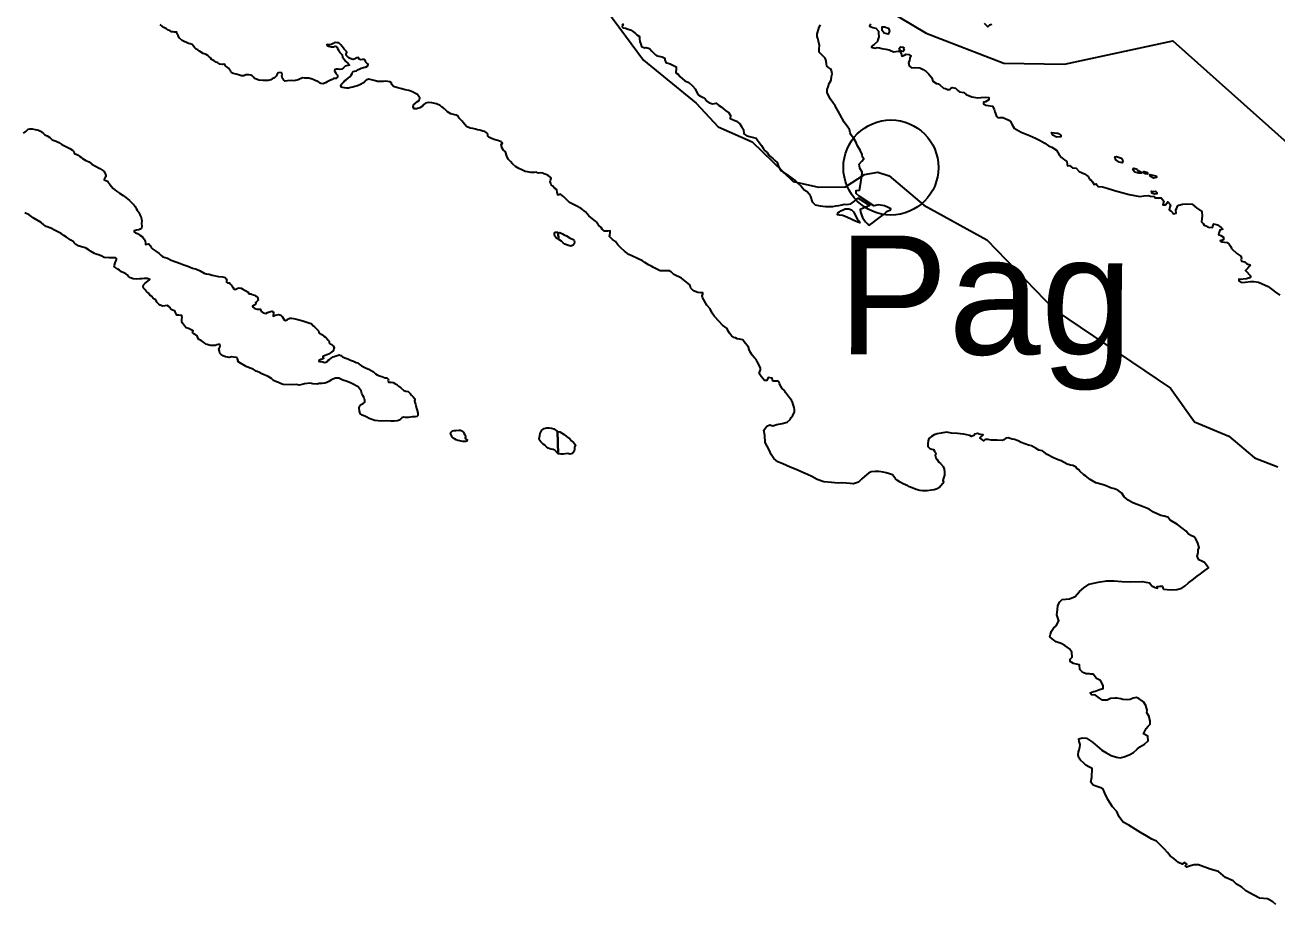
# Model space of a CAD drawing. Header units: metres. Extents: x 13.21 to 19.52, y 42.14 to 46.62.
# Drawn here: x 14.894 to 15.1305, y 44.3102 to 44.4759 of the extents above; entities that cross this region are included whole.
import ezdxf

# ---------------------------------------------------------------- set-up
doc = ezdxf.new("R2010")
doc.units = ezdxf.units.M
doc.header["$MEASUREMENT"] = 0
for name, color, linetype in [('CESTE', 5, 'Continuous'), ('grad_manji', 1, 'Continuous'), ('granica', 2, 'Continuous'), ('hr', 9, 'Continuous'), ('naziv_manji', 1, 'Continuous')]:
    doc.layers.add(name, color=color, linetype=linetype)
doc.styles.get("Standard").update_dxf_attribs({"font": 'arial.ttf'})

msp = doc.modelspace()

# ---------------------------------------------------------------- linework, layer by layer
at = {"layer": 'CESTE'}
for points in [[(14.97519, 44.50286), (14.97779, 44.49989), (14.98554, 44.49534), (14.99584, 44.4831), (15.00384, 44.4787), (15.01086, 44.46923), (15.0208, 44.46112), (15.02498, 44.45663), (15.03135, 44.45379), (15.03914, 44.44631)], [(15.03914, 44.44631), (15.04391, 44.44523), (15.04901, 44.44531), (15.05261, 44.44765), (15.05512, 44.44811), (15.05725, 44.44739), (15.0638, 44.44185), (15.07573, 44.4353), (15.08851, 44.42209), (15.11041, 44.40731), (15.11492, 44.40092), (15.12145, 44.39824), (15.1263, 44.39412), (15.13069, 44.39242)]]:
    msp.add_lwpolyline(points, dxfattribs=at)
at = {"layer": 'grad_manji'}
msp.add_circle((15.05759, 44.44896), 0.00898, dxfattribs=at)
at = {"layer": 'granica'}
msp.add_lwpolyline([(15.05167, 44.48189), (15.06424, 44.47436), (15.07891, 44.4687), (15.09039, 44.46849), (15.11086, 44.47288), (15.14878, 44.43907)], dxfattribs=at)
at = {"layer": 'hr'}
for points in [[(15.1303, 44.30973), (15.12973, 44.31024), (15.12876, 44.31079), (15.12722, 44.31092), (15.12614, 44.3115), (15.12467, 44.31232), (15.12387, 44.31305), (15.1229, 44.31356), (15.12226, 44.31422), (15.12082, 44.31485), (15.11951, 44.31599), (15.11788, 44.3164), (15.11568, 44.31725), (15.1149, 44.31725), (15.11417, 44.31707), (15.11346, 44.31682), (15.11317, 44.31706), (15.11352, 44.31738), (15.11311, 44.31766), (15.11263, 44.31738), (15.11195, 44.31768), (15.11103, 44.31844), (15.11033, 44.31894), (15.10984, 44.31954), (15.1093, 44.32018), (15.10854, 44.32098), (15.10776, 44.32169), (15.1069, 44.32211), (15.10597, 44.32263), (15.10472, 44.32337), (15.10373, 44.32398), (15.10252, 44.32474), (15.10149, 44.32531), (15.10103, 44.32584), (15.10073, 44.3263), (15.10024, 44.32732), (15.09944, 44.32822), (15.09857, 44.32957), (15.098, 44.33076), (15.09771, 44.33155), (15.09726, 44.33179), (15.09647, 44.33202), (15.0958, 44.33232), (15.09535, 44.33284), (15.09557, 44.33383), (15.09564, 44.33546), (15.09496, 44.33573), (15.09442, 44.33608), (15.09397, 44.33654), (15.09342, 44.33701), (15.09311, 44.33747), (15.09295, 44.338), (15.09305, 44.33858), (15.09317, 44.33898), (15.0933, 44.33947), (15.09336, 44.33995), (15.09314, 44.34054), (15.09308, 44.34103), (15.09375, 44.34123), (15.09456, 44.34119), (15.09513, 44.34082), (15.09567, 44.34043), (15.09657, 44.33966), (15.09744, 44.33892), (15.09818, 44.33848), (15.09917, 44.33791), (15.10022, 44.33759), (15.10092, 44.33746), (15.10168, 44.33765), (15.10275, 44.33808), (15.10343, 44.33849), (15.10413, 44.33906), (15.10461, 44.33951), (15.10548, 44.34004), (15.10618, 44.34066), (15.10612, 44.34156), (15.10532, 44.34201), (15.10583, 44.34302), (15.10619, 44.34341), (15.10654, 44.34382), (15.1066, 44.34442), (15.10639, 44.34512), (15.10635, 44.34524), (15.10593, 44.34593), (15.10599, 44.34646), (15.10574, 44.34735), (15.10533, 44.34806), (15.10449, 44.34859), (15.10398, 44.34882), (15.10337, 44.34873), (15.10276, 44.3485), (15.10222, 44.34838), (15.10138, 44.34845), (15.10103, 44.34859), (15.10026, 44.34872), (15.09987, 44.34872), (15.09907, 44.34866), (15.09843, 44.34834), (15.09757, 44.34834), (15.09699, 44.34875), (15.09626, 44.3493), (15.09549, 44.34934), (15.09526, 44.34971), (15.09571, 44.34992), (15.09639, 44.35011), (15.09697, 44.35037), (15.09769, 44.35056), (15.09769, 44.35113), (15.09716, 44.35205), (15.09642, 44.35246), (15.09577, 44.35327), (15.09538, 44.35326), (15.0951, 44.35331), (15.09446, 44.35333), (15.09401, 44.35349), (15.09364, 44.35379), (15.09331, 44.35411), (15.09324, 44.35504), (15.09206, 44.35527), (15.09148, 44.35564), (15.09146, 44.35608), (15.09181, 44.35649), (15.09175, 44.35744), (15.0913, 44.35803), (15.09043, 44.3587), (15.08976, 44.35904), (15.08883, 44.35938), (15.08806, 44.35993), (15.08764, 44.36029), (15.08772, 44.3608), (15.0879, 44.3614), (15.08828, 44.36196), (15.08879, 44.36236), (15.08929, 44.36336), (15.08896, 44.36444), (15.08906, 44.36538), (15.08915, 44.36623), (15.08948, 44.36691), (15.08996, 44.36737), (15.09136, 44.36749), (15.09239, 44.3679), (15.0932, 44.36885), (15.09406, 44.36957), (15.09503, 44.37024), (15.09675, 44.37065), (15.09833, 44.37091), (15.09978, 44.37091), (15.10124, 44.37077), (15.10285, 44.37068), (15.10503, 44.37075), (15.10644, 44.3705), (15.10689, 44.36992), (15.1075, 44.36965), (15.10794, 44.36951), (15.10792, 44.36983), (15.10843, 44.3699), (15.10887, 44.36986), (15.10895, 44.36958), (15.10913, 44.36931), (15.10981, 44.36922), (15.1107, 44.36917), (15.11163, 44.36922), (15.11256, 44.36951), (15.1132, 44.36995), (15.11382, 44.37052), (15.11475, 44.37123), (15.11542, 44.3718), (15.11609, 44.37222), (15.11664, 44.37263), (15.11757, 44.37336), (15.11686, 44.37432), (15.11632, 44.3746), (15.11574, 44.37487), (15.11542, 44.37554), (15.11565, 44.37616), (15.11565, 44.37673), (15.11584, 44.37721), (15.11553, 44.37822), (15.11517, 44.37874), (15.11485, 44.37923), (15.1144, 44.37941), (15.1138, 44.37971), (15.11335, 44.38024), (15.11258, 44.38088), (15.11172, 44.38152), (15.11036, 44.38237), (15.10989, 44.38294), (15.10921, 44.38308), (15.10857, 44.38321), (15.10789, 44.38356), (15.10719, 44.38384), (15.10639, 44.3844), (15.10511, 44.38494), (15.10414, 44.38532), (15.10332, 44.38562), (15.10241, 44.38614), (15.10165, 44.38677), (15.10124, 44.38743), (15.10046, 44.388), (15.09986, 44.38828), (15.09905, 44.38848), (15.09825, 44.38882), (15.09751, 44.3891), (15.09629, 44.38937), (15.09524, 44.39001), (15.09438, 44.39072), (15.09405, 44.39093), (15.09331, 44.3916), (15.093, 44.39191), (15.09273, 44.39212), (15.09261, 44.39235), (15.09197, 44.39265), (15.09152, 44.39274), (15.0909, 44.39295), (15.09033, 44.39325), (15.08975, 44.39356), (15.08921, 44.39375), (15.08831, 44.39414), (15.08713, 44.39473), (15.08655, 44.39519), (15.0862, 44.39546), (15.08556, 44.39558), (15.08501, 44.3959), (15.08418, 44.39636), (15.0836, 44.39649), (15.08222, 44.39702), (15.08165, 44.39732), (15.08093, 44.39757), (15.08049, 44.39762), (15.07975, 44.39789), (15.07927, 44.39783), (15.07891, 44.3975), (15.07862, 44.39737), (15.07769, 44.39746), (15.07709, 44.39746), (15.07654, 44.39748), (15.07596, 44.39757), (15.07542, 44.3976), (15.07513, 44.39736), (15.07439, 44.39789), (15.07501, 44.39846), (15.07446, 44.39855), (15.07394, 44.39871), (15.0734, 44.39858), (15.07328, 44.39833), (15.07279, 44.39814), (15.0725, 44.39833), (15.07192, 44.39848), (15.07134, 44.3986), (15.07074, 44.39863), (15.07019, 44.39872), (15.06903, 44.39878), (15.0681, 44.39896), (15.06711, 44.39878), (15.06631, 44.39865), (15.06579, 44.39846), (15.06525, 44.39813), (15.06474, 44.39777), (15.06464, 44.39732), (15.06457, 44.39678), (15.06457, 44.39628), (15.06492, 44.39589), (15.06529, 44.39576), (15.06566, 44.39571), (15.0658, 44.39541), (15.06599, 44.39516), (15.06609, 44.39488), (15.06593, 44.39461), (15.06609, 44.39413), (15.06632, 44.39379), (15.06663, 44.39333), (15.06698, 44.39303), (15.06743, 44.3925), (15.06768, 44.39199), (15.06772, 44.39143), (15.06772, 44.39083), (15.06753, 44.3903), (15.0674, 44.38987), (15.06755, 44.38955), (15.0674, 44.38925), (15.06701, 44.38881), (15.06679, 44.38851), (15.06631, 44.38824), (15.06573, 44.38808), (15.06525, 44.38799), (15.06445, 44.38789), (15.06361, 44.38787), (15.06307, 44.38798), (15.06239, 44.38815), (15.06159, 44.38844), (15.06108, 44.38867), (15.06072, 44.38888), (15.06047, 44.38899), (15.05977, 44.38925), (15.05932, 44.38954), (15.05883, 44.38986), (15.05845, 44.39018), (15.05817, 44.39057), (15.05788, 44.39089), (15.05733, 44.39112), (15.05669, 44.39128), (15.05611, 44.39142), (15.0553, 44.39151), (15.0546, 44.39151), (15.05384, 44.39146), (15.05338, 44.39124), (15.05262, 44.39062), (15.05207, 44.39013), (15.05149, 44.38954), (15.0505, 44.3892), (15.04992, 44.38929), (15.04912, 44.38933), (15.04829, 44.38938), (15.04761, 44.38935), (15.04635, 44.38947), (15.04489, 44.3896), (15.04363, 44.39001), (15.04264, 44.39059), (15.04184, 44.391), (15.04097, 44.39134), (15.03972, 44.39189), (15.03856, 44.39239), (15.03718, 44.39298), (15.03625, 44.39338), (15.03545, 44.39402), (15.03494, 44.39473), (15.03456, 44.39566), (15.03385, 44.397), (15.03376, 44.39836), (15.0336, 44.39933), (15.03414, 44.40008), (15.03469, 44.40034), (15.03527, 44.40018), (15.03606, 44.40039), (15.03702, 44.4006), (15.03799, 44.40089), (15.03853, 44.40135), (15.03872, 44.40172), (15.03905, 44.40215), (15.03937, 44.40279), (15.03936, 44.40328), (15.0393, 44.40365), (15.03911, 44.40417), (15.03899, 44.40463), (15.03878, 44.40504), (15.03841, 44.40547), (15.03767, 44.40644), (15.03747, 44.40685), (15.03703, 44.40721), (15.03651, 44.40813), (15.03648, 44.40843), (15.03631, 44.40861), (15.03561, 44.40861), (15.03526, 44.40863), (15.03522, 44.40887), (15.03513, 44.40916), (15.03439, 44.40927), (15.03414, 44.40871), (15.03369, 44.40875), (15.03305, 44.40948), (15.03272, 44.41006), (15.03285, 44.4104), (15.03295, 44.41077), (15.03295, 44.41108), (15.03266, 44.41177), (15.03231, 44.41234), (15.03215, 44.41268), (15.0318, 44.41301), (15.03138, 44.41349), (15.03106, 44.41399), (15.03079, 44.41457), (15.03067, 44.41502), (15.02986, 44.41603), (15.02964, 44.41639), (15.029, 44.41654), (15.02855, 44.4166), (15.02823, 44.41676), (15.02791, 44.41683), (15.02753, 44.4171), (15.0271, 44.4177), (15.02681, 44.41816), (15.02663, 44.41854), (15.0258, 44.41919), (15.02512, 44.41985), (15.02425, 44.4208), (15.0238, 44.42143), (15.02345, 44.42224), (15.02284, 44.42296), (15.02197, 44.42439), (15.02191, 44.42473), (15.02203, 44.42501), (15.02207, 44.4253), (15.02168, 44.4253), (15.02108, 44.42535), (15.02028, 44.42569), (15.01982, 44.42615), (15.0197, 44.42645), (15.0196, 44.42682), (15.01896, 44.42731), (15.01803, 44.42805), (15.01655, 44.42876), (15.01607, 44.42924), (15.01584, 44.42945), (15.01549, 44.42945), (15.01485, 44.42942), (15.01449, 44.42942), (15.01401, 44.42946), (15.01273, 44.43006), (15.0124, 44.43025), (15.01182, 44.43059), (15.01112, 44.43102), (15.01067, 44.43132), (15.00974, 44.4318), (15.00865, 44.4323), (15.00807, 44.43251), (15.00727, 44.43313), (15.00656, 44.43377), (15.00598, 44.43436), (15.00553, 44.435), (15.00499, 44.43537), (15.00442, 44.43594), (15.0045, 44.43622), (15.00457, 44.43665), (15.00454, 44.43702), (15.00409, 44.43694), (15.00349, 44.43694), (15.00303, 44.43729), (15.00287, 44.43761), (15.00232, 44.43809), (15.00194, 44.43866), (15.00175, 44.43882), (15.0012, 44.43924), (15.00052, 44.43985), (14.99986, 44.44056), (14.99908, 44.44125), (14.99815, 44.44175), (14.99689, 44.44233), (14.9958, 44.4434), (14.99516, 44.4439), (14.99464, 44.44376), (14.99454, 44.44432), (14.99448, 44.44471), (14.99435, 44.44487), (14.99402, 44.44508), (14.99373, 44.44541), (14.9934, 44.44569), (14.99332, 44.44595), (14.99322, 44.44633), (14.99327, 44.44657), (14.99334, 44.44672), (14.9934, 44.4469), (14.99336, 44.44708), (14.99308, 44.44729), (14.99283, 44.44743), (14.99259, 44.4476), (14.99229, 44.44769), (14.99207, 44.44774), (14.99189, 44.4479), (14.99143, 44.44793), (14.99107, 44.44789), (14.99084, 44.44794), (14.99066, 44.44808), (14.99028, 44.44801), (14.99001, 44.448), (14.98955, 44.44803), (14.98891, 44.44814), (14.98846, 44.4482), (14.98787, 44.44852), (14.98732, 44.44879), (14.98667, 44.44916), (14.9861, 44.44966), (14.98569, 44.4501), (14.9853, 44.45053), (14.98501, 44.45109), (14.98475, 44.45192), (14.98436, 44.45233), (14.98414, 44.45264), (14.98396, 44.45329), (14.98404, 44.45341), (14.98418, 44.45352), (14.98411, 44.45368), (14.98397, 44.45383), (14.98366, 44.45392), (14.98335, 44.45405), (14.98282, 44.45417), (14.98213, 44.45447), (14.98161, 44.45467), (14.98142, 44.45491), (14.98144, 44.4552), (14.98122, 44.45544), (14.98115, 44.4556), (14.9809, 44.45574), (14.98047, 44.45585), (14.9799, 44.45602), (14.97948, 44.45609), (14.97912, 44.45623), (14.97861, 44.45631), (14.97808, 44.45641), (14.97738, 44.45672), (14.97704, 44.45712), (14.9768, 44.45745), (14.97656, 44.45772), (14.97628, 44.45801), (14.97604, 44.45829), (14.97582, 44.45863), (14.97543, 44.45886), (14.97493, 44.45899), (14.97444, 44.45912), (14.9738, 44.45948), (14.97351, 44.45977), (14.97328, 44.46002), (14.97293, 44.46027), (14.97266, 44.46042), (14.97242, 44.46067), (14.97172, 44.46097), (14.97088, 44.46121), (14.97018, 44.46127), (14.96966, 44.46111), (14.96937, 44.46087), (14.96908, 44.46057), (14.96857, 44.46021), (14.96795, 44.46003), (14.96755, 44.46006), (14.96732, 44.46036), (14.96739, 44.46078), (14.96779, 44.46112), (14.96813, 44.46145), (14.96845, 44.46163), (14.96857, 44.4621), (14.96838, 44.46239), (14.96813, 44.46277), (14.96766, 44.46303), (14.96721, 44.46324), (14.96652, 44.46352), (14.96584, 44.46362), (14.96521, 44.46381), (14.96446, 44.46399), (14.96359, 44.46424), (14.96326, 44.46471), (14.96326, 44.46496), (14.96295, 44.46517), (14.96252, 44.46524), (14.96211, 44.46525), (14.96173, 44.46522), (14.96131, 44.46523), (14.96057, 44.46521), (14.95994, 44.46541), (14.9592, 44.46558), (14.9589, 44.46562), (14.95847, 44.46548), (14.95827, 44.4653), (14.95806, 44.46505), (14.95783, 44.46487), (14.95737, 44.46462), (14.95679, 44.46437), (14.95634, 44.46426), (14.95594, 44.46416), (14.95556, 44.46406), (14.95511, 44.46394), (14.95477, 44.46394), (14.95435, 44.464), (14.954, 44.46406), (14.95375, 44.46417), (14.95365, 44.46445), (14.95371, 44.46461), (14.95386, 44.46475), (14.95409, 44.46502), (14.95438, 44.46533), (14.95468, 44.46552), (14.95503, 44.46581), (14.95537, 44.46607), (14.95562, 44.46638), (14.95583, 44.4667), (14.95587, 44.46698), (14.95602, 44.46712), (14.95627, 44.46719), (14.9566, 44.46725), (14.95703, 44.46746), (14.95749, 44.4677), (14.95794, 44.46788), (14.95824, 44.46794), (14.95842, 44.46798), (14.95877, 44.4682), (14.95881, 44.46851), (14.9586, 44.46867), (14.95835, 44.46891), (14.95831, 44.46909), (14.95828, 44.46927), (14.95812, 44.46937), (14.95777, 44.46938), (14.95736, 44.46933), (14.95714, 44.46944), (14.95706, 44.46958), (14.95691, 44.46977), (14.95667, 44.46971), (14.95651, 44.46963), (14.95631, 44.46948), (14.95598, 44.46939), (14.95572, 44.46945), (14.95532, 44.46963), (14.95489, 44.46998), (14.95466, 44.47018), (14.95466, 44.4704), (14.9548, 44.47073), (14.95474, 44.47088), (14.95464, 44.47101), (14.95451, 44.47114), (14.95431, 44.47134), (14.95415, 44.47151), (14.95387, 44.47191), (14.95367, 44.47215), (14.95344, 44.47241), (14.95328, 44.47249), (14.95303, 44.4725), (14.95274, 44.47255), (14.95241, 44.4725), (14.9522, 44.47237), (14.95186, 44.47222), (14.95153, 44.47213), (14.95123, 44.47216), (14.95104, 44.47217), (14.9511, 44.47199), (14.95134, 44.47186), (14.95182, 44.47178), (14.95227, 44.47178), (14.95257, 44.47186), (14.95285, 44.47183), (14.95296, 44.47166), (14.95304, 44.47146), (14.95322, 44.47111), (14.9534, 44.47073), (14.95389, 44.47027), (14.95397, 44.4698), (14.95429, 44.46942), (14.95457, 44.46904), (14.95505, 44.46864), (14.95531, 44.46832), (14.95451, 44.4681), (14.95419, 44.46778), (14.95385, 44.46756), (14.95348, 44.46746), (14.95314, 44.46753), (14.95279, 44.46757), (14.95254, 44.46745), (14.95248, 44.46722), (14.95263, 44.46691), (14.95274, 44.46672), (14.95303, 44.46639), (14.95303, 44.46601), (14.95273, 44.4658), (14.95228, 44.46575), (14.95205, 44.46558), (14.95159, 44.46537), (14.95111, 44.46513), (14.95076, 44.46493), (14.95024, 44.46479), (14.9499, 44.46483), (14.94965, 44.46495), (14.94945, 44.46512), (14.94896, 44.46536), (14.94856, 44.46555), (14.94822, 44.46564), (14.94765, 44.46585), (14.94738, 44.46581), (14.94679, 44.46585), (14.94643, 44.46589), (14.94614, 44.4658), (14.94584, 44.46568), (14.94562, 44.46554), (14.94481, 44.46535), (14.94432, 44.4654), (14.94358, 44.46535), (14.94317, 44.4653), (14.94284, 44.4655), (14.94266, 44.4658), (14.94254, 44.46626), (14.9426, 44.46655), (14.94254, 44.46678), (14.9424, 44.46689), (14.94185, 44.46686), (14.94171, 44.46666), (14.94158, 44.46645), (14.94147, 44.46623), (14.94114, 44.46593), (14.94068, 44.46569), (14.94043, 44.46555), (14.93996, 44.46543), (14.93955, 44.4654), (14.93898, 44.46541), (14.93815, 44.46548), (14.93774, 44.46565), (14.93737, 44.4658), (14.93716, 44.46605), (14.93692, 44.46631), (14.93663, 44.46639), (14.93627, 44.46647), (14.93569, 44.46645), (14.93535, 44.46627), (14.93492, 44.46629), (14.93433, 44.46644), (14.93388, 44.46657), (14.93335, 44.46673), (14.93306, 44.46684), (14.9329, 44.46702), (14.93283, 44.46727), (14.93261, 44.4675), (14.93243, 44.4677), (14.93217, 44.46791), (14.93187, 44.4682), (14.93178, 44.46841), (14.93154, 44.46846), (14.9313, 44.46845), (14.93082, 44.46851), (14.93042, 44.46875), (14.93014, 44.46887), (14.92974, 44.46913), (14.92924, 44.46935), (14.92901, 44.46967), (14.92875, 44.46993), (14.92853, 44.47011), (14.92821, 44.47032), (14.92763, 44.47053), (14.92699, 44.47095), (14.92666, 44.47119), (14.92632, 44.47133), (14.92607, 44.47156), (14.92585, 44.47188), (14.92556, 44.47217), (14.92521, 44.4723), (14.9249, 44.47238), (14.9237, 44.47296), (14.92315, 44.47347), (14.92293, 44.47392), (14.92275, 44.47418), (14.92271, 44.47442), (14.92268, 44.47456), (14.92242, 44.47455), (14.92223, 44.47456), (14.92197, 44.47459), (14.92169, 44.47461), (14.92139, 44.4748), (14.92111, 44.47491), (14.92071, 44.47514), (14.92024, 44.47543), (14.91998, 44.4756), (14.91951, 44.47596)], [(15.00682, 44.47616), (15.00699, 44.47583), (15.0068, 44.47562), (15.00702, 44.47537), (15.00744, 44.47528), (15.00798, 44.47512), (15.00856, 44.4749), (15.00876, 44.47469), (15.00934, 44.47426), (15.00956, 44.47405), (15.0101, 44.47371), (15.0101, 44.47328), (15.01014, 44.47274), (15.01037, 44.47224), (15.01045, 44.47181), (15.01103, 44.47156), (15.01136, 44.47162), (15.01196, 44.47147), (15.01241, 44.47094), (15.01309, 44.47027), (15.01332, 44.47013), (15.01377, 44.47002), (15.01437, 44.46986), (15.01489, 44.46963), (15.01486, 44.46932), (15.01509, 44.46881), (15.01586, 44.46853), (15.01662, 44.46819), (15.01701, 44.46798), (15.01704, 44.46769), (15.01695, 44.46684), (15.01743, 44.46654), (15.01772, 44.46616), (15.01868, 44.46535), (15.01942, 44.46501), (15.02009, 44.46439), (15.02061, 44.46384), (15.02081, 44.46341), (15.02103, 44.46295), (15.02128, 44.46263), (15.02164, 44.46245), (15.02215, 44.46219), (15.0225, 44.46196), (15.02278, 44.46147), (15.02326, 44.4612), (15.02395, 44.46101), (15.02459, 44.46114), (15.02502, 44.46077), (15.02549, 44.46043), (15.02602, 44.45998), (15.02634, 44.45972), (15.02697, 44.45931), (15.02726, 44.45878), (15.02724, 44.45824), (15.02842, 44.45773), (15.02906, 44.45721), (15.02935, 44.45668), (15.02974, 44.45617), (15.02978, 44.45531), (15.03036, 44.45497), (15.03111, 44.45478), (15.03214, 44.45448), (15.03249, 44.45391), (15.03314, 44.45311), (15.03343, 44.45262), (15.03366, 44.45221), (15.03423, 44.45181), (15.03455, 44.4513), (15.035, 44.45086), (15.03525, 44.45065), (15.03564, 44.45029), (15.03612, 44.4499), (15.03628, 44.44935), (15.03654, 44.44883), (15.03686, 44.44834), (15.03721, 44.44809), (15.03795, 44.44764), (15.03888, 44.44697), (15.03959, 44.44647), (15.04007, 44.44596), (15.04061, 44.44541), (15.04117, 44.44472), (15.04177, 44.44443), (15.04213, 44.44399), (15.04238, 44.44349), (15.04271, 44.44251), (15.04328, 44.44191), (15.04421, 44.4417), (15.04521, 44.44161), (15.04659, 44.44161), (15.0472, 44.44173), (15.04777, 44.4418), (15.04832, 44.44191), (15.04877, 44.44201), (15.04917, 44.44199), (15.05002, 44.44209), (15.05071, 44.44259), (15.05124, 44.44304), (15.0514, 44.44319), (15.05362, 44.44179), (15.05208, 44.44114), (15.05177, 44.44103), (15.05193, 44.44031), (15.05224, 44.43955), (15.05245, 44.43917), (15.05277, 44.43868), (15.05325, 44.43829), (15.05357, 44.4381), (15.05564, 44.43966), (15.05611, 44.44004), (15.05669, 44.4405), (15.05696, 44.44072), (15.05749, 44.44095), (15.0576, 44.44117), (15.05709, 44.44142), (15.05635, 44.44172), (15.05522, 44.44194), (15.05439, 44.44174), (15.05159, 44.44355), (15.05103, 44.44407), (15.05103, 44.44464), (15.05167, 44.44471), (15.05192, 44.44616), (15.05211, 44.44733), (15.05215, 44.44809), (15.05172, 44.44881), (15.05161, 44.44957), (15.05209, 44.45014), (15.05246, 44.4506), (15.0522, 44.45094), (15.05215, 44.45139), (15.05178, 44.45227), (15.0513, 44.45307), (15.05093, 44.45379), (15.05056, 44.45443), (15.05009, 44.45508), (15.04987, 44.4555), (15.04977, 44.45615), (15.04948, 44.45661), (15.04878, 44.45751), (15.04797, 44.45903), (15.04704, 44.46063), (15.04659, 44.46125), (15.04614, 44.46196), (15.04595, 44.46235), (15.04556, 44.4631), (15.04556, 44.46368), (15.04575, 44.46423), (15.04592, 44.46482), (15.04629, 44.46549), (15.04637, 44.46613), (15.0465, 44.46668), (15.04636, 44.46728), (15.04617, 44.46762), (15.04578, 44.46783), (15.04547, 44.4681), (15.04543, 44.4686), (15.04527, 44.4693), (15.04515, 44.46963), (15.04426, 44.47051), (15.04405, 44.47074), (15.04402, 44.47135), (15.04409, 44.472), (15.04392, 44.47282), (15.04376, 44.47332), (15.04364, 44.47369), (15.04366, 44.47424), (15.04393, 44.47502), (15.04405, 44.4755), (15.0443, 44.47589)], [(15.05382, 44.47603), (15.05356, 44.47565), (15.05417, 44.47541), (15.05477, 44.47528), (15.05526, 44.47473), (15.05526, 44.47431), (15.05533, 44.47367), (15.05514, 44.47305), (15.05507, 44.47276), (15.05442, 44.47218), (15.05417, 44.472), (15.05394, 44.4717), (15.05458, 44.47148), (15.05497, 44.47163), (15.05544, 44.47159), (15.05588, 44.47145), (15.05664, 44.47129), (15.05728, 44.4712), (15.05764, 44.47099), (15.05811, 44.47081), (15.05854, 44.47088), (15.05902, 44.47096), (15.05931, 44.47088), (15.05956, 44.47033), (15.05963, 44.47001), (15.06017, 44.47017), (15.0605, 44.47036), (15.06098, 44.47031), (15.06139, 44.46999), (15.06117, 44.46971), (15.06108, 44.46912), (15.06094, 44.46878), (15.06104, 44.4682), (15.06149, 44.46779), (15.06197, 44.46784), (15.06304, 44.46777), (15.06368, 44.46745), (15.06425, 44.46713), (15.06454, 44.46678), (15.06473, 44.46662), (15.06531, 44.46589), (15.06551, 44.46527), (15.06621, 44.46486), (15.06653, 44.46475), (15.06688, 44.4645), (15.06753, 44.46397), (15.06788, 44.4639), (15.0683, 44.46367), (15.06869, 44.46367), (15.06888, 44.46392), (15.06913, 44.46406), (15.06981, 44.46396), (15.07026, 44.46353), (15.07057, 44.46328), (15.07138, 44.46312), (15.07183, 44.46278), (15.07286, 44.4623), (15.07401, 44.46213), (15.07465, 44.46221), (15.07552, 44.46225), (15.07612, 44.46221), (15.07606, 44.46177), (15.07575, 44.46158), (15.07548, 44.4614), (15.07511, 44.46129), (15.07507, 44.46099), (15.07552, 44.46074), (15.07597, 44.46065), (15.07678, 44.46056), (15.07709, 44.46001), (15.07723, 44.45948), (15.07735, 44.45918), (15.07754, 44.45859), (15.07787, 44.45832), (15.07815, 44.45841), (15.07876, 44.45838), (15.07915, 44.4582), (15.07985, 44.45793), (15.08024, 44.4576), (15.0803, 44.4574), (15.08043, 44.45714), (15.08088, 44.45637), (15.08222, 44.45566), (15.08377, 44.45499), (15.0849, 44.45451), (15.08579, 44.45405), (15.08665, 44.45355), (15.08736, 44.45304), (15.08801, 44.45282), (15.08888, 44.45224), (15.08939, 44.45138), (15.08983, 44.45085), (15.09047, 44.45034), (15.0908, 44.45012), (15.09086, 44.44961), (15.09098, 44.44929), (15.09131, 44.44933), (15.09192, 44.44893), (15.09259, 44.44881), (15.09317, 44.44822), (15.09416, 44.44778), (15.09484, 44.44725), (15.09512, 44.44677), (15.09541, 44.44658), (15.09568, 44.44627), (15.09599, 44.44578), (15.09634, 44.44585), (15.09657, 44.4456), (15.09677, 44.44538), (15.09756, 44.4453), (15.09846, 44.44505), (15.09981, 44.44462), (15.10119, 44.44423), (15.10261, 44.44389), (15.10364, 44.44368), (15.10463, 44.44347), (15.10543, 44.44363), (15.10616, 44.44366), (15.10661, 44.44354), (15.10735, 44.4435), (15.10742, 44.44324), (15.10864, 44.44322), (15.10914, 44.44263), (15.10896, 44.44194), (15.10946, 44.4419), (15.10989, 44.44247), (15.11043, 44.44189), (15.1103, 44.4415), (15.11024, 44.44125), (15.11018, 44.44098), (15.11046, 44.44077), (15.11079, 44.44045), (15.111, 44.44023), (15.11147, 44.44035), (15.11143, 44.44094), (15.11162, 44.44128), (15.11172, 44.44165), (15.11201, 44.44187), (15.11265, 44.44201), (15.11352, 44.4421), (15.11451, 44.44201), (15.11531, 44.44136), (15.11636, 44.44067), (15.1164, 44.43979), (15.1163, 44.43936), (15.11624, 44.43873), (15.11657, 44.43841), (15.11675, 44.4381), (15.11714, 44.43793), (15.11762, 44.43768), (15.11832, 44.43763), (15.11849, 44.43807), (15.11852, 44.43832), (15.11932, 44.43816), (15.11997, 44.43763), (15.12032, 44.43731), (15.11974, 44.43711), (15.11954, 44.43658), (15.11951, 44.43628), (15.11993, 44.4361), (15.12045, 44.43583), (15.12045, 44.43533), (15.11982, 44.43514), (15.12009, 44.43493), (15.12112, 44.43481), (15.12149, 44.43449), (15.12177, 44.43411), (15.12192, 44.43369), (15.12297, 44.43271), (15.12367, 44.43223), (15.12381, 44.43186), (15.12374, 44.43158), (15.12381, 44.43128), (15.12441, 44.43113), (15.12486, 44.43078), (15.12548, 44.43055), (15.12534, 44.4303), (15.12505, 44.42993), (15.12461, 44.4295), (15.12556, 44.42846), (15.12541, 44.42812), (15.12476, 44.42792), (15.12415, 44.42785), (15.12374, 44.42783), (15.12329, 44.42789), (15.12329, 44.42753), (15.12374, 44.42725), (15.12454, 44.4273), (15.12556, 44.42744), (15.12614, 44.42744), (15.12704, 44.42732), (15.12889, 44.42649), (15.13025, 44.4254), (15.13108, 44.42482)], [(15.07668, 44.47596), (15.07621, 44.47587), (15.07588, 44.47554), (15.07528, 44.47614)], [(14.89372, 44.45546), (14.89413, 44.45574), (14.8946, 44.4562), (14.89489, 44.45626), (14.89534, 44.45629), (14.89592, 44.45612), (14.89652, 44.45603), (14.8969, 44.45584), (14.89719, 44.45566), (14.89749, 44.4554), (14.89773, 44.45514), (14.89821, 44.45493), (14.89866, 44.45461), (14.89912, 44.45422), (14.8999, 44.45394), (14.90038, 44.45367), (14.90095, 44.45334), (14.90246, 44.45253), (14.90296, 44.45222), (14.9032, 44.45198), (14.90329, 44.45171), (14.90335, 44.45153), (14.90364, 44.45146), (14.90379, 44.4514), (14.90405, 44.45127), (14.90433, 44.45107), (14.90464, 44.45086), (14.90486, 44.45065), (14.90551, 44.45031), (14.90609, 44.45002), (14.90662, 44.44959), (14.90734, 44.4492), (14.90815, 44.44875), (14.90888, 44.44829), (14.90917, 44.44786), (14.90927, 44.44744), (14.90924, 44.44718), (14.909, 44.4469), (14.90894, 44.44662), (14.90924, 44.44649), (14.90959, 44.44637), (14.90969, 44.44615), (14.90994, 44.44588), (14.91027, 44.44543), (14.91067, 44.445), (14.91131, 44.44449), (14.91187, 44.44412), (14.91255, 44.44365), (14.91305, 44.44327), (14.91336, 44.44302), (14.91374, 44.44274), (14.91439, 44.44211), (14.91461, 44.44185), (14.9148, 44.44159), (14.91502, 44.44122), (14.91517, 44.44093), (14.91539, 44.44064), (14.91563, 44.44033), (14.91568, 44.44), (14.91584, 44.43978), (14.91594, 44.4395), (14.91601, 44.43913), (14.91607, 44.4389), (14.91602, 44.43836), (14.91606, 44.4379), (14.91598, 44.43752), (14.91578, 44.43732), (14.91549, 44.43721), (14.91503, 44.4371), (14.91461, 44.43702), (14.91462, 44.43681), (14.9149, 44.43665), (14.91522, 44.43649), (14.91567, 44.43621), (14.9162, 44.43584), (14.9165, 44.4354), (14.91669, 44.43508), (14.91675, 44.43468), (14.91675, 44.43443), (14.91737, 44.43452), (14.91762, 44.43422), (14.91785, 44.43387), (14.91812, 44.43352), (14.91874, 44.43313), (14.91932, 44.43274), (14.91966, 44.43238), (14.92004, 44.43206), (14.92093, 44.43182), (14.92161, 44.43145), (14.92247, 44.43112), (14.92337, 44.43083), (14.92399, 44.43061), (14.92476, 44.43031), (14.92566, 44.42995), (14.92639, 44.42978), (14.92711, 44.42944), (14.92786, 44.42898), (14.92824, 44.42886), (14.92881, 44.42884), (14.92933, 44.42862), (14.93058, 44.42839), (14.93132, 44.4283), (14.93183, 44.42819), (14.93201, 44.42796), (14.93212, 44.4277), (14.93206, 44.42753), (14.93207, 44.42731), (14.93224, 44.42715), (14.9326, 44.42716), (14.93275, 44.42696), (14.93294, 44.42679), (14.93299, 44.42669), (14.93312, 44.42656), (14.93329, 44.42636), (14.93346, 44.42607), (14.93372, 44.42595), (14.93393, 44.42607), (14.93421, 44.42619), (14.93446, 44.42624), (14.93486, 44.42615), (14.93516, 44.42598), (14.93584, 44.4256), (14.93609, 44.42545), (14.93626, 44.42518), (14.93646, 44.42511), (14.93668, 44.42513), (14.93686, 44.42499), (14.93733, 44.42488), (14.93756, 44.42472), (14.93789, 44.42454), (14.938, 44.42423), (14.93807, 44.42388), (14.93774, 44.42359), (14.93757, 44.42346), (14.93762, 44.42329), (14.93755, 44.42312), (14.93729, 44.42293), (14.93698, 44.42275), (14.93704, 44.42256), (14.9374, 44.42235), (14.93784, 44.4222), (14.93846, 44.42219), (14.93863, 44.42204), (14.93857, 44.42189), (14.93875, 44.42168), (14.93899, 44.42149), (14.93949, 44.42141), (14.93979, 44.42156), (14.94018, 44.4217), (14.94061, 44.4218), (14.94093, 44.42161), (14.94093, 44.42133), (14.9409, 44.42109), (14.94086, 44.42088), (14.94111, 44.421), (14.94132, 44.4211), (14.94194, 44.42118), (14.94231, 44.42109), (14.9426, 44.4208), (14.94275, 44.42051), (14.94293, 44.42018), (14.94322, 44.42008), (14.9436, 44.42025), (14.9438, 44.4204), (14.944, 44.4205), (14.94432, 44.4205), (14.9447, 44.42047), (14.94504, 44.42037), (14.94552, 44.42027), (14.94646, 44.41997), (14.94802, 44.4195), (14.94821, 44.41937), (14.94844, 44.41907), (14.94867, 44.41885), (14.94892, 44.41863), (14.94909, 44.41849), (14.94925, 44.41833), (14.94942, 44.41811), (14.94951, 44.41786), (14.94961, 44.41769), (14.95005, 44.4174), (14.95044, 44.41713), (14.95079, 44.41692), (14.95103, 44.41668), (14.95126, 44.41638), (14.95147, 44.41614), (14.95149, 44.41585), (14.95166, 44.41567), (14.95196, 44.4155), (14.9522, 44.41528), (14.95238, 44.41495), (14.95235, 44.41462), (14.95219, 44.41433), (14.95171, 44.41398), (14.95132, 44.41373), (14.95073, 44.41344), (14.95026, 44.41327), (14.95024, 44.41309), (14.95036, 44.41299), (14.95037, 44.41286), (14.95011, 44.41278), (14.94986, 44.41271), (14.94954, 44.41254), (14.94952, 44.41236), (14.94967, 44.4123), (14.94996, 44.41231), (14.95025, 44.41226), (14.9504, 44.41219), (14.95063, 44.41212), (14.95084, 44.41221), (14.9511, 44.41234), (14.95121, 44.4125), (14.95153, 44.41271), (14.95184, 44.41293), (14.95219, 44.41318), (14.95258, 44.41332), (14.95296, 44.41347), (14.95336, 44.41357), (14.95365, 44.41345), (14.95395, 44.41323), (14.95441, 44.41302), (14.95498, 44.41281), (14.95547, 44.41257), (14.95605, 44.41239), (14.95657, 44.41214), (14.95679, 44.41206), (14.95715, 44.4118), (14.95758, 44.4115), (14.95809, 44.41123), (14.95846, 44.41109), (14.95897, 44.41084), (14.95942, 44.41062), (14.95986, 44.41037), (14.96019, 44.41001), (14.9605, 44.4098), (14.96096, 44.40959), (14.96142, 44.40948), (14.96202, 44.40926), (14.96236, 44.40922), (14.96264, 44.40892), (14.96259, 44.40866), (14.9627, 44.40842), (14.96318, 44.40842), (14.96352, 44.40834), (14.96386, 44.40818), (14.96427, 44.40799), (14.96457, 44.40768), (14.96498, 44.40737), (14.96557, 44.40683), (14.96592, 44.4067), (14.96641, 44.40666), (14.96675, 44.40627), (14.96702, 44.40597), (14.96734, 44.40565), (14.96766, 44.40526), (14.96763, 44.40506), (14.96758, 44.40487), (14.96766, 44.40462), (14.96775, 44.40425), (14.96784, 44.40399), (14.96798, 44.40347), (14.9681, 44.40308), (14.96823, 44.40261), (14.96822, 44.40215), (14.96804, 44.40191), (14.96773, 44.40187), (14.96718, 44.40185), (14.96645, 44.40176), (14.96586, 44.40176), (14.96554, 44.40179), (14.96518, 44.40165), (14.96494, 44.40144), (14.96469, 44.40122), (14.96435, 44.40108), (14.96374, 44.40103), (14.96308, 44.40105), (14.96237, 44.40108), (14.96126, 44.40106), (14.96006, 44.40115), (14.95904, 44.40156), (14.9586, 44.40178), (14.95822, 44.402), (14.95768, 44.40221), (14.95733, 44.40249), (14.95716, 44.40292), (14.95712, 44.40356), (14.95718, 44.40391), (14.95739, 44.40414), (14.95762, 44.40425), (14.95787, 44.40441), (14.95817, 44.40464), (14.95822, 44.4048), (14.95817, 44.40509), (14.95806, 44.40532), (14.95801, 44.40559), (14.95781, 44.40587), (14.95762, 44.40628), (14.95748, 44.40678), (14.95715, 44.4073), (14.95693, 44.40753), (14.95656, 44.40772), (14.9561, 44.40797), (14.9556, 44.40825), (14.95519, 44.40843), (14.95467, 44.40858), (14.95406, 44.40881), (14.95329, 44.40914), (14.95266, 44.4092), (14.95218, 44.40901), (14.95169, 44.40872), (14.95138, 44.40851), (14.95103, 44.40834), (14.95062, 44.40823), (14.95011, 44.40817), (14.94958, 44.40818), (14.94922, 44.40805), (14.9484, 44.40808), (14.94784, 44.40822), (14.94683, 44.40808), (14.94636, 44.40796), (14.94578, 44.40787), (14.94526, 44.40796), (14.94447, 44.40794), (14.94275, 44.40796), (14.94229, 44.40817), (14.94189, 44.40833), (14.94153, 44.40848), (14.94093, 44.40876), (14.94057, 44.40909), (14.93995, 44.40951), (14.93872, 44.40999), (14.93819, 44.41031), (14.93765, 44.41048), (14.93708, 44.41087), (14.93655, 44.41107), (14.93577, 44.41136), (14.93471, 44.41202), (14.93442, 44.41222), (14.93422, 44.41231), (14.93425, 44.4125), (14.93414, 44.4128), (14.93396, 44.41305), (14.93338, 44.41315), (14.93298, 44.41319), (14.93258, 44.4131), (14.93228, 44.41314), (14.93185, 44.41322), (14.93144, 44.41341), (14.93108, 44.41361), (14.93082, 44.41391), (14.93074, 44.41425), (14.93064, 44.41462), (14.93081, 44.41504), (14.93088, 44.41526), (14.93082, 44.41551), (14.93052, 44.41553), (14.93024, 44.41546), (14.92994, 44.41536), (14.92959, 44.41533), (14.92912, 44.41532), (14.92876, 44.41539), (14.92842, 44.41555), (14.92819, 44.41561), (14.92795, 44.41576), (14.92777, 44.41591), (14.92726, 44.41626), (14.92684, 44.41648), (14.92665, 44.41677), (14.9265, 44.41719), (14.92607, 44.41747), (14.92589, 44.41756), (14.9257, 44.41769), (14.92565, 44.41791), (14.92574, 44.41812), (14.92538, 44.41833), (14.92486, 44.41854), (14.92445, 44.41871), (14.92412, 44.41905), (14.92373, 44.41955), (14.92363, 44.41979), (14.9236, 44.42013), (14.9236, 44.42035), (14.92368, 44.42065), (14.92365, 44.42098), (14.92338, 44.42103), (14.92304, 44.42106), (14.92266, 44.42107), (14.92256, 44.42134), (14.92242, 44.42157), (14.92237, 44.42173), (14.92222, 44.42191), (14.92184, 44.42203), (14.92163, 44.42212), (14.92149, 44.42229), (14.92139, 44.4225), (14.92116, 44.4227), (14.92086, 44.42292), (14.92049, 44.42283), (14.92006, 44.42279), (14.91951, 44.42294), (14.91927, 44.42318), (14.91893, 44.42355), (14.9187, 44.42395), (14.91848, 44.42412), (14.91812, 44.42437), (14.91788, 44.42463), (14.91755, 44.42488), (14.91733, 44.42521), (14.91692, 44.42555), (14.91663, 44.42593), (14.91641, 44.42619), (14.91629, 44.42646), (14.91636, 44.42679), (14.91663, 44.42704), (14.91693, 44.42729), (14.91722, 44.42751), (14.91755, 44.42783), (14.91716, 44.42797), (14.91681, 44.42801), (14.91651, 44.42801), (14.91606, 44.42796), (14.91568, 44.42795), (14.91515, 44.42789), (14.91446, 44.42792), (14.91395, 44.42811), (14.91355, 44.42835), (14.91331, 44.42872), (14.91303, 44.42891), (14.91268, 44.42904), (14.9122, 44.42926), (14.91184, 44.42957), (14.91155, 44.42974), (14.91118, 44.43001), (14.91086, 44.43024), (14.91089, 44.43054), (14.91103, 44.43094), (14.91114, 44.43125), (14.91127, 44.43152), (14.91131, 44.4318), (14.91108, 44.43193), (14.91033, 44.43193), (14.90992, 44.43189), (14.90898, 44.43196), (14.90852, 44.43221), (14.9081, 44.43239), (14.90747, 44.43262), (14.90715, 44.43271), (14.90639, 44.43313), (14.90614, 44.43335), (14.90541, 44.4338), (14.90468, 44.43401), (14.90406, 44.43415), (14.90358, 44.4344), (14.90331, 44.43474), (14.90307, 44.43498), (14.90265, 44.43524), (14.90223, 44.43557), (14.90184, 44.4358), (14.90136, 44.43612), (14.9008, 44.43652), (14.90019, 44.43683), (14.89954, 44.43715), (14.89886, 44.43752), (14.89801, 44.43782), (14.89757, 44.43815), (14.89703, 44.43858), (14.89553, 44.43948), (14.8948, 44.44), (14.89398, 44.44042)]]:
    msp.add_lwpolyline(points, dxfattribs=at)
for points in [[(15.05644, 44.47553), (15.05663, 44.47539), (15.05716, 44.47529), (15.05734, 44.47474), (15.05705, 44.47416), (15.05634, 44.47437), (15.05591, 44.47485), (15.05591, 44.47553), (15.05644, 44.47553)], [(15.06001, 44.47167), (15.05996, 44.47144), (15.0601, 44.47113), (15.05991, 44.47086), (15.05939, 44.47099), (15.05915, 44.47147), (15.05939, 44.47174), (15.06001, 44.47167)], [(15.08911, 44.45544), (15.08968, 44.4551), (15.08968, 44.45473), (15.08887, 44.45469), (15.08818, 44.45506), (15.08795, 44.45556), (15.08894, 44.45544), (15.08911, 44.45544)], [(15.10114, 44.45074), (15.10126, 44.45045), (15.10143, 44.4502), (15.10126, 44.44983), (15.10074, 44.44995), (15.1001, 44.45041), (15.09987, 44.45095), (15.10022, 44.45107), (15.10114, 44.45074)], [(15.10409, 44.44862), (15.10415, 44.44841), (15.10432, 44.44837), (15.10484, 44.44812), (15.1049, 44.44792), (15.10444, 44.44792), (15.10369, 44.44808), (15.10328, 44.44854), (15.10346, 44.44883), (15.10409, 44.44862)], [(15.10606, 44.44804), (15.10606, 44.44771), (15.1056, 44.44775), (15.10519, 44.44804), (15.10542, 44.4482), (15.10606, 44.44804)], [(15.1071, 44.44754), (15.10756, 44.44741), (15.10774, 44.44729), (15.10779, 44.44708), (15.10722, 44.44696), (15.10664, 44.44725), (15.10652, 44.44762), (15.1071, 44.44754)], [(15.10716, 44.44443), (15.1075, 44.44447), (15.10761, 44.44443), (15.10785, 44.44422), (15.10785, 44.44401), (15.10738, 44.44393), (15.10687, 44.44414), (15.1068, 44.44447), (15.10716, 44.44443)], [(15.04896, 44.44118), (15.04965, 44.44114), (15.05012, 44.44099), (15.05049, 44.44061), (15.05086, 44.44004), (15.05103, 44.43959), (15.05129, 44.43913), (15.0515, 44.4389), (15.0516, 44.43875), (15.05171, 44.43854), (15.05153, 44.43855), (15.05073, 44.43891), (15.05005, 44.43921), (15.04883, 44.43978), (15.04842, 44.43992), (15.04787, 44.43997), (15.04752, 44.44004), (15.04755, 44.4404), (15.04787, 44.44059), (15.04809, 44.44077), (15.04845, 44.44093), (15.04884, 44.44109), (15.04896, 44.44118)], [(14.99472, 44.43665), (14.99478, 44.4354), (14.99455, 44.43554), (14.99432, 44.43571), (14.9941, 44.436), (14.99401, 44.43622), (14.99401, 44.43644), (14.99405, 44.43663), (14.99424, 44.43672), (14.99455, 44.43675), (14.99472, 44.43665)], [(14.99478, 44.4354), (14.99472, 44.43665), (14.99504, 44.43668), (14.99552, 44.43646), (14.99587, 44.43622), (14.99629, 44.43603), (14.99699, 44.43561), (14.99744, 44.43545), (14.99777, 44.43518), (14.99783, 44.4349), (14.99777, 44.43456), (14.99758, 44.43431), (14.99709, 44.4341), (14.99651, 44.43428), (14.99597, 44.43451), (14.99569, 44.43476), (14.99533, 44.43504), (14.99501, 44.43526), (14.99478, 44.4354)], [(14.99459, 44.39911), (14.9947, 44.39489), (14.99409, 44.39554), (14.99379, 44.39567), (14.99343, 44.39573), (14.99314, 44.39582), (14.99281, 44.39596), (14.99251, 44.39617), (14.99221, 44.39649), (14.99187, 44.39668), (14.99145, 44.39715), (14.9912, 44.39747), (14.99113, 44.39771), (14.99118, 44.39805), (14.99124, 44.39836), (14.99135, 44.39869), (14.99142, 44.39896), (14.99164, 44.39932), (14.99209, 44.39965), (14.99256, 44.39978), (14.99302, 44.39982), (14.99348, 44.39974), (14.9939, 44.39962), (14.99459, 44.39911)], [(14.97691, 44.39877), (14.97709, 44.39845), (14.97716, 44.39831), (14.97722, 44.39819), (14.97722, 44.39806), (14.97716, 44.39788), (14.97722, 44.39769), (14.97743, 44.39759), (14.97758, 44.39743), (14.97747, 44.39727), (14.97726, 44.39723), (14.97702, 44.39722), (14.97671, 44.39723), (14.9764, 44.39726), (14.97612, 44.39733), (14.97578, 44.39739), (14.97546, 44.39751), (14.97515, 44.39768), (14.97487, 44.39783), (14.97471, 44.39804), (14.97462, 44.39824), (14.97452, 44.39848), (14.97441, 44.39874), (14.97452, 44.39899), (14.97475, 44.39923), (14.97507, 44.3993), (14.97536, 44.39931), (14.97594, 44.39933), (14.97629, 44.39937), (14.97663, 44.39915), (14.97681, 44.39898), (14.97691, 44.39877)], [(14.9947, 44.39489), (14.99459, 44.39911), (14.99503, 44.39902), (14.99584, 44.39853), (14.99633, 44.39815), (14.9969, 44.39773), (14.99722, 44.39735), (14.99761, 44.397), (14.99802, 44.39657), (14.99783, 44.39611), (14.99779, 44.39583), (14.99776, 44.39537), (14.99743, 44.39496), (14.99694, 44.39484), (14.99655, 44.39494), (14.9961, 44.3949), (14.99575, 44.39483), (14.99527, 44.3948), (14.9947, 44.39489)]]:
    msp.add_lwpolyline(points, close=True, dxfattribs=at)

# ---------------------------------------------------------------- texts
at = {"layer": 'naziv_manji', "insert": (15.04752, 44.43611), "char_height": 0.0224579, "width": 0.0598877, "attachment_point": 1, "rotation": 359.9631}
msp.add_mtext('{\\fArial CE|b0|i0|c238|p34;Pag}         ', dxfattribs=at)

doc.saveas('drawing.dxf')
